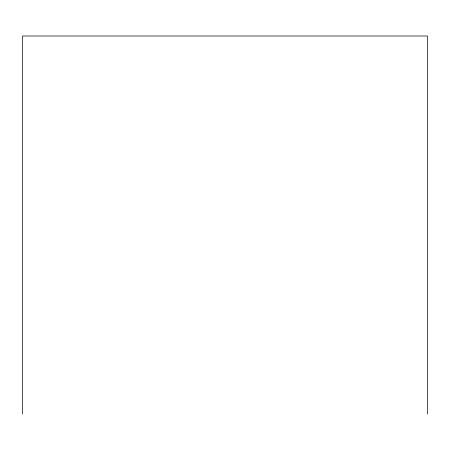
<?xml version="1.0" encoding="UTF-8"?>
<svg xmlns="http://www.w3.org/2000/svg" width="450" height="450" viewBox="0 0 450 450"><rect width="100%" height="100%" fill="white"/><g stroke="black" fill="none" stroke-linecap="round" stroke-linejoin="round"><path stroke-width="0.67" d="M427.5 413.994L427.5 36.006L22.5 36.006L22.5 413.994"/></g></svg>
